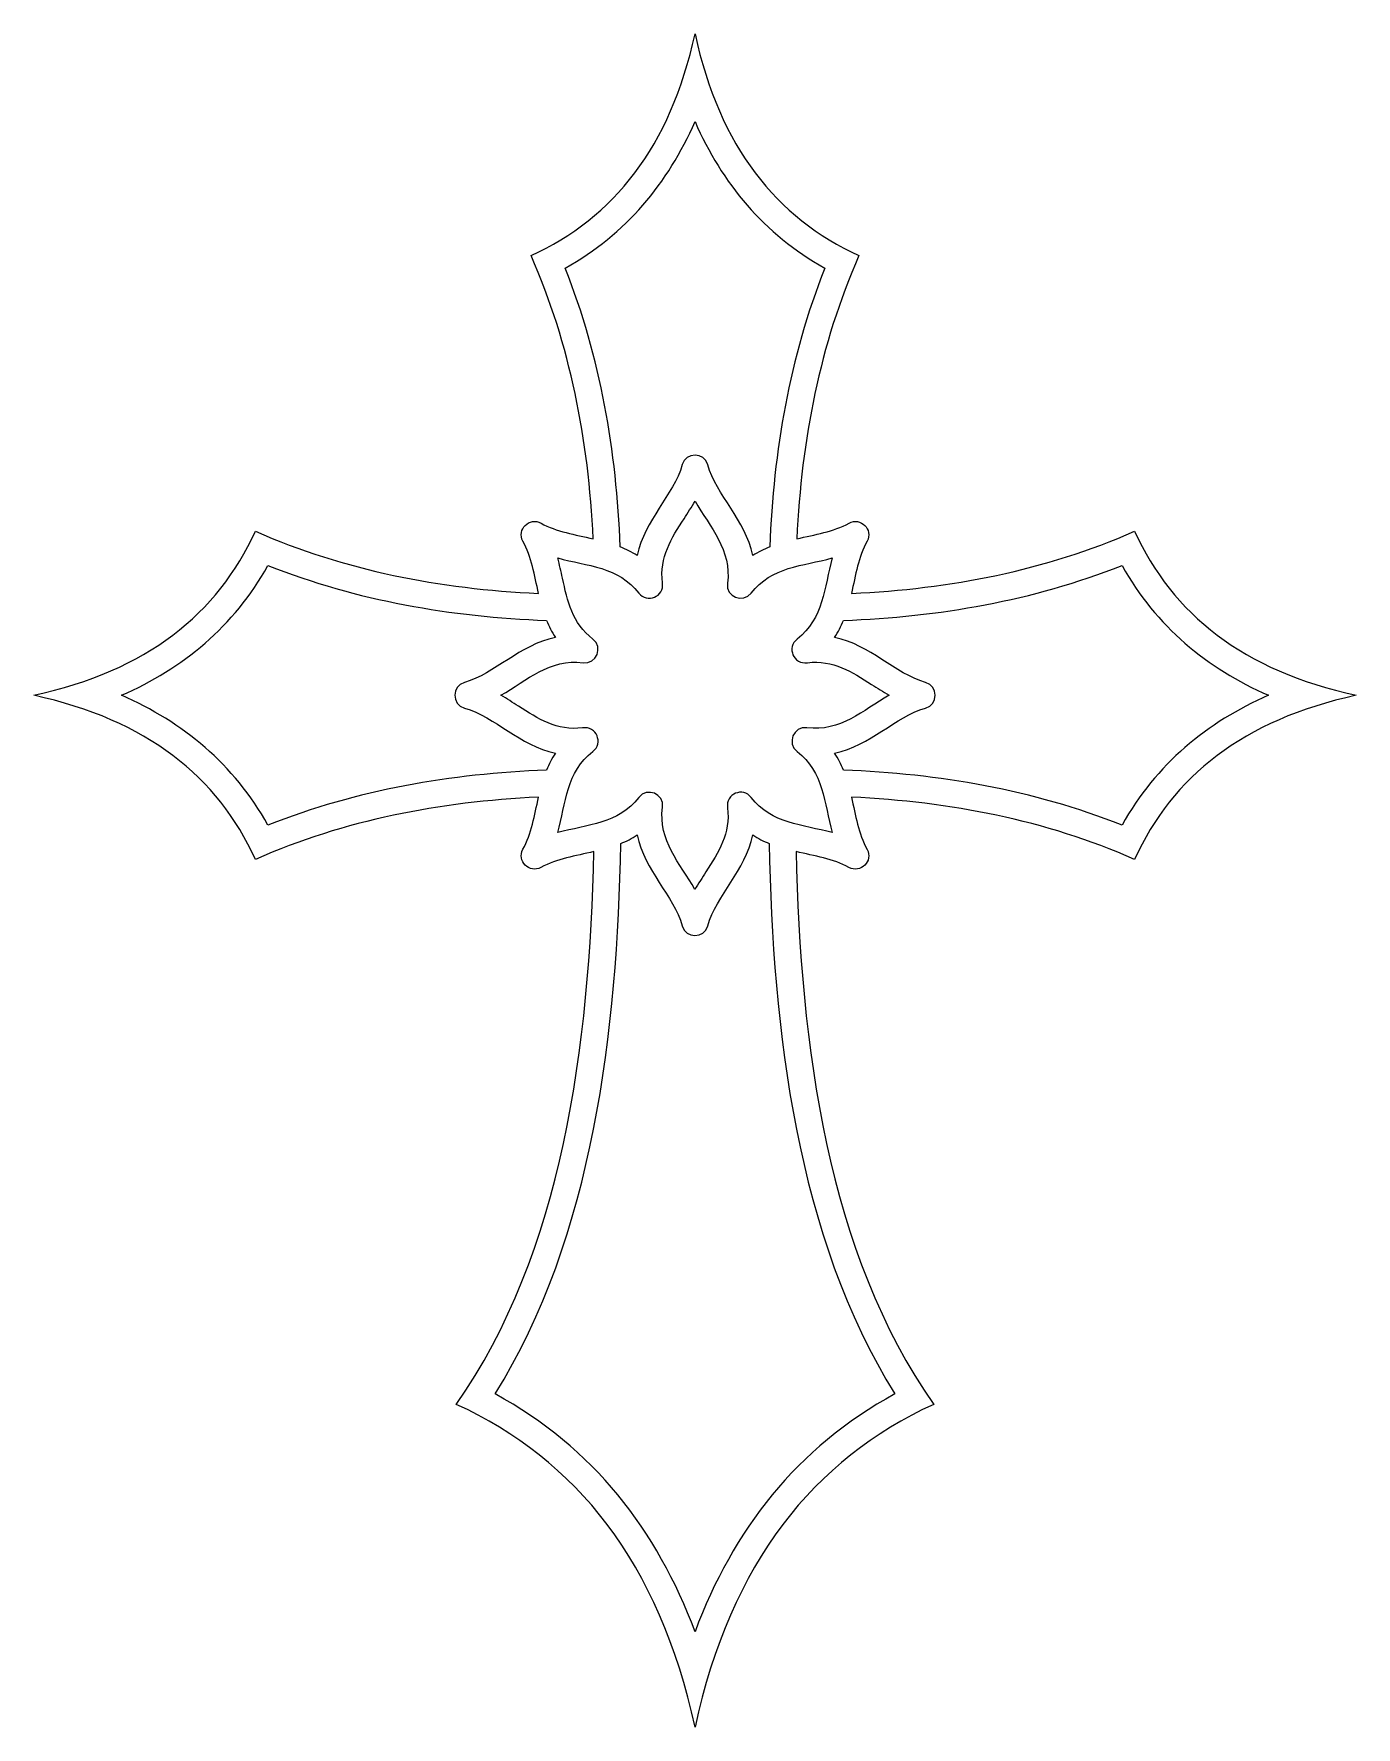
# Model space of a CAD drawing. Header units: millimetres. Extents: x -308 to 308, y -391 to 391.
# Drawn here: x -307.7 to -109.2, y 137 to 391 of the extents above; entities that cross this region are included whole.
import ezdxf

# ---------------------------------------------------------------- set-up
doc = ezdxf.new("R2010")
doc.units = ezdxf.units.MM
doc.header["$MEASUREMENT"] = 0
doc.layers.add('layer 1', color=7, linetype='Continuous')

msp = doc.modelspace()

# ---------------------------------------------------------------- linework, layer by layer
at = {"layer": 'layer 1', "lineweight": 9}
for points, knots in [([(-184.9609, 276.5066), (-170.0622, 275.7983), (-155.9076, 273.0777), (-142.4662, 267.1746), (-142.4662, 267.1746), (-136.8091, 279.5593), (-126.164, 288.0991), (-109.218, 291.7819), (-109.218, 291.7819), (-126.164, 295.4647), (-136.8091, 304.0045), (-142.4662, 316.3892), (-142.4662, 316.3892), (-155.9075, 310.4861), (-170.0621, 307.7656), (-184.9606, 307.0573), (-184.9606, 307.0573), (-184.33, 309.8187), (-183.9003, 312.558), (-182.6186, 314.8842), (-182.6186, 314.8842), (-181.6542, 316.6346), (-183.5781, 318.5627), (-185.3244, 317.6045), (-185.3244, 317.6045), (-187.6759, 316.3142), (-190.4094, 315.8842), (-193.1605, 315.2571), (-193.1605, 315.2571), (-192.4522, 330.1558), (-189.7317, 344.3104), (-183.8286, 357.7518), (-183.8286, 357.7518), (-196.2133, 363.4089), (-204.7531, 374.054), (-208.4359, 391), (-208.4359, 391), (-212.1187, 374.054), (-220.6585, 363.4089), (-233.0432, 357.7518), (-233.0432, 357.7518), (-227.1401, 344.3105), (-224.4197, 330.156), (-223.7113, 315.2575), (-223.7113, 315.2575), (-226.4726, 315.8881), (-229.2119, 316.3179), (-231.5381, 317.5995), (-231.5381, 317.5995), (-233.2885, 318.5639), (-235.2166, 316.64), (-234.2584, 314.8937), (-234.2584, 314.8937), (-232.9681, 312.5422), (-232.5381, 309.8086), (-231.911, 307.0574), (-231.911, 307.0574), (-246.8097, 307.7658), (-260.9643, 310.4862), (-274.4058, 316.3894), (-274.4058, 316.3894), (-280.0629, 304.0047), (-290.708, 295.4649), (-307.654, 291.7821), (-307.654, 291.7821), (-290.708, 288.0993), (-280.0629, 279.5595), (-274.4058, 267.1748), (-274.4058, 267.1748), (-260.9645, 273.0779), (-246.81, 275.7983), (-231.9114, 276.5067), (-231.9114, 276.5067), (-232.542, 273.7454), (-232.9718, 271.0061), (-234.2534, 268.68), (-234.2534, 268.68), (-235.2178, 266.9296), (-233.2939, 265.0015), (-231.5476, 265.9597), (-231.5476, 265.9597), (-229.1655, 267.2668), (-226.3912, 267.691), (-223.6039, 268.3317), (-223.6039, 268.3317), (-224.214, 239.6166), (-228.3361, 207.985), (-244.2717, 185.4197), (-244.2717, 185.4197), (-226.2358, 177.1812), (-213.7992, 161.6787), (-208.4359, 137.0001), (-208.4359, 137.0001), (-203.0726, 161.6787), (-190.636, 177.1812), (-172.6001, 185.4197), (-172.6001, 185.4197), (-188.5356, 207.9849), (-192.6576, 239.6164), (-193.2679, 268.3313), (-193.2679, 268.3313), (-190.4703, 267.6871), (-187.6902, 267.2629), (-185.3339, 265.9647), (-185.3339, 265.9647), (-183.5835, 265.0003), (-181.6554, 266.9242), (-182.6136, 268.6705), (-182.6136, 268.6705), (-183.9039, 271.022), (-184.3338, 273.7555), (-184.9609, 276.5066)], [0, 0, 0, 0, 0.03448276, 0.03448276, 0.03448276, 0.03448276, 0.06896552, 0.06896552, 0.06896552, 0.06896552, 0.10344828, 0.10344828, 0.10344828, 0.10344828, 0.13793103, 0.13793103, 0.13793103, 0.13793103, 0.17241379, 0.17241379, 0.17241379, 0.17241379, 0.20689655, 0.20689655, 0.20689655, 0.20689655, 0.24137931, 0.24137931, 0.24137931, 0.24137931, 0.27586207, 0.27586207, 0.27586207, 0.27586207, 0.31034483, 0.31034483, 0.31034483, 0.31034483, 0.34482759, 0.34482759, 0.34482759, 0.34482759, 0.37931034, 0.37931034, 0.37931034, 0.37931034, 0.4137931, 0.4137931, 0.4137931, 0.4137931, 0.44827586, 0.44827586, 0.44827586, 0.44827586, 0.48275862, 0.48275862, 0.48275862, 0.48275862, 0.51724138, 0.51724138, 0.51724138, 0.51724138, 0.55172414, 0.55172414, 0.55172414, 0.55172414, 0.5862069, 0.5862069, 0.5862069, 0.5862069, 0.62068966, 0.62068966, 0.62068966, 0.62068966, 0.65517241, 0.65517241, 0.65517241, 0.65517241, 0.68965517, 0.68965517, 0.68965517, 0.68965517, 0.72413793, 0.72413793, 0.72413793, 0.72413793, 0.75862069, 0.75862069, 0.75862069, 0.75862069, 0.79310345, 0.79310345, 0.79310345, 0.79310345, 0.82758621, 0.82758621, 0.82758621, 0.82758621, 0.86206897, 0.86206897, 0.86206897, 0.86206897, 0.89655172, 0.89655172, 0.89655172, 0.89655172, 0.93103448, 0.93103448, 0.93103448, 0.93103448, 1, 1, 1, 1]), ([(-219.6563, 314.0512), (-218.787, 313.7003), (-217.9354, 313.2744), (-217.115, 312.7372), (-217.115, 312.7372), (-215.9898, 318.1284), (-211.7052, 321.7189), (-210.35, 326.3804), (-210.35, 326.3804), (-209.7941, 328.2924), (-207.0733, 328.2897), (-206.5188, 326.3702), (-206.5188, 326.3702), (-205.1864, 321.758), (-200.8809, 318.1233), (-199.7568, 312.7371), (-199.7568, 312.7371), (-198.9351, 313.2752), (-198.0838, 313.7011), (-197.2155, 314.0517), (-197.2155, 314.0517), (-196.6478, 328.4177), (-194.2766, 342.4406), (-188.951, 355.8652), (-188.951, 355.8652), (-198.1276, 360.9942), (-204.4066, 368.6022), (-208.4359, 377.8366), (-208.4359, 377.8366), (-212.4652, 368.6022), (-218.7442, 360.9942), (-227.9208, 355.8652), (-227.9208, 355.8652), (-222.5951, 342.4404), (-220.2239, 328.4174), (-219.6563, 314.0512)], [0, 0, 0, 0, 0.1, 0.1, 0.1, 0.1, 0.2, 0.2, 0.2, 0.2, 0.3, 0.3, 0.3, 0.3, 0.4, 0.4, 0.4, 0.4, 0.5, 0.5, 0.5, 0.5, 0.6, 0.6, 0.6, 0.6, 0.7, 0.7, 0.7, 0.7, 0.8, 0.8, 0.8, 0.8, 1, 1, 1, 1]), ([(-228.3249, 309.3562), (-227.587, 305.9434), (-226.8637, 302.5986), (-223.767, 300.22), (-223.767, 300.22), (-223.767, 300.22), (-223.768, 300.2187), (-223.768, 300.2187), (-223.768, 300.2187), (-222.1592, 298.9874), (-223.2183, 296.3937), (-225.2357, 296.6575), (-225.2357, 296.6575), (-230.2037, 297.3071), (-233.6552, 294.0293), (-237.5697, 291.7822), (-237.5697, 291.7822), (-236.6621, 291.2612), (-235.7943, 290.702), (-234.9309, 290.1456), (-234.9309, 290.1456), (-232.0139, 288.2657), (-229.1544, 286.4236), (-225.3145, 286.8973), (-225.3145, 286.8973), (-223.1906, 287.2088), (-222.1614, 284.574), (-223.7671, 283.3444), (-223.7671, 283.3444), (-227.7187, 280.3183), (-227.8431, 275.589), (-229.0334, 271.1848), (-229.0334, 271.1848), (-224.6169, 272.3784), (-219.9125, 272.4952), (-216.8739, 276.4511), (-216.8739, 276.4511), (-216.8739, 276.4511), (-216.8726, 276.4501), (-216.8726, 276.4501), (-216.8726, 276.4501), (-215.6413, 278.0589), (-213.0476, 276.9998), (-213.3114, 274.9824), (-213.3114, 274.9824), (-213.961, 270.0144), (-210.6832, 266.5629), (-208.4361, 262.6484), (-208.4361, 262.6484), (-207.9151, 263.556), (-207.3559, 264.4238), (-206.7995, 265.2872), (-206.7995, 265.2872), (-204.9196, 268.2042), (-203.0775, 271.0637), (-203.5512, 274.9036), (-203.5512, 274.9036), (-203.8627, 277.0275), (-201.2279, 278.0567), (-199.9983, 276.451), (-199.9983, 276.451), (-196.9722, 272.4994), (-192.2429, 272.375), (-187.8387, 271.1847), (-187.8387, 271.1847), (-189.0322, 275.6011), (-189.1492, 280.3057), (-193.105, 283.3442), (-193.105, 283.3442), (-193.105, 283.3442), (-193.104, 283.3455), (-193.104, 283.3455), (-193.104, 283.3455), (-194.7127, 284.5764), (-193.654, 287.1705), (-191.6363, 286.9067), (-191.6363, 286.9067), (-186.6684, 286.2571), (-183.2167, 289.5349), (-179.3023, 291.782), (-179.3023, 291.782), (-180.2099, 292.303), (-181.0777, 292.8622), (-181.9411, 293.4186), (-181.9411, 293.4186), (-184.8581, 295.2984), (-187.7176, 297.1406), (-191.5575, 296.6669), (-191.5575, 296.6669), (-193.6814, 296.3554), (-194.7106, 298.9902), (-193.1049, 300.2198), (-193.1049, 300.2198), (-189.1533, 303.2459), (-189.0289, 307.9752), (-187.8386, 312.3794), (-187.8386, 312.3794), (-192.2551, 311.1858), (-196.9595, 311.069), (-199.9981, 307.1131), (-199.9981, 307.1131), (-199.9981, 307.1131), (-199.9994, 307.1141), (-199.9994, 307.1141), (-199.9994, 307.1141), (-201.2303, 305.5054), (-203.8244, 306.5641), (-203.5606, 308.5818), (-203.5606, 308.5818), (-202.911, 313.5498), (-206.1888, 317.0013), (-208.4359, 320.9158), (-208.4359, 320.9158), (-208.9569, 320.0082), (-209.5161, 319.1404), (-210.0725, 318.277), (-210.0725, 318.277), (-211.9523, 315.36), (-213.7945, 312.5005), (-213.3208, 308.6606), (-213.3208, 308.6606), (-213.0093, 306.5367), (-215.6441, 305.5075), (-216.8737, 307.1132), (-216.8737, 307.1132), (-219.8998, 311.0648), (-224.6291, 311.1892), (-229.0333, 312.3795), (-229.0333, 312.3795), (-228.7604, 311.3697), (-228.5421, 310.3604), (-228.3249, 309.3562)], [0, 0, 0, 0, 0.02941176, 0.02941176, 0.02941176, 0.02941176, 0.05882353, 0.05882353, 0.05882353, 0.05882353, 0.08823529, 0.08823529, 0.08823529, 0.08823529, 0.11764706, 0.11764706, 0.11764706, 0.11764706, 0.14705882, 0.14705882, 0.14705882, 0.14705882, 0.17647059, 0.17647059, 0.17647059, 0.17647059, 0.20588235, 0.20588235, 0.20588235, 0.20588235, 0.23529412, 0.23529412, 0.23529412, 0.23529412, 0.26470588, 0.26470588, 0.26470588, 0.26470588, 0.29411765, 0.29411765, 0.29411765, 0.29411765, 0.32352941, 0.32352941, 0.32352941, 0.32352941, 0.35294118, 0.35294118, 0.35294118, 0.35294118, 0.38235294, 0.38235294, 0.38235294, 0.38235294, 0.41176471, 0.41176471, 0.41176471, 0.41176471, 0.44117647, 0.44117647, 0.44117647, 0.44117647, 0.47058824, 0.47058824, 0.47058824, 0.47058824, 0.5, 0.5, 0.5, 0.5, 0.52941176, 0.52941176, 0.52941176, 0.52941176, 0.55882353, 0.55882353, 0.55882353, 0.55882353, 0.58823529, 0.58823529, 0.58823529, 0.58823529, 0.61764706, 0.61764706, 0.61764706, 0.61764706, 0.64705882, 0.64705882, 0.64705882, 0.64705882, 0.67647059, 0.67647059, 0.67647059, 0.67647059, 0.70588235, 0.70588235, 0.70588235, 0.70588235, 0.73529412, 0.73529412, 0.73529412, 0.73529412, 0.76470588, 0.76470588, 0.76470588, 0.76470588, 0.79411765, 0.79411765, 0.79411765, 0.79411765, 0.82352941, 0.82352941, 0.82352941, 0.82352941, 0.85294118, 0.85294118, 0.85294118, 0.85294118, 0.88235294, 0.88235294, 0.88235294, 0.88235294, 0.91176471, 0.91176471, 0.91176471, 0.91176471, 0.94117647, 0.94117647, 0.94117647, 0.94117647, 1, 1, 1, 1]), ([(-229.391, 300.4613), (-229.9291, 301.2829), (-230.355, 302.1343), (-230.7056, 303.0025), (-230.7056, 303.0025), (-245.0717, 303.5702), (-259.0946, 305.9414), (-272.5192, 311.267), (-272.5192, 311.267), (-277.6482, 302.0904), (-285.2562, 295.8114), (-294.4906, 291.7821), (-294.4906, 291.7821), (-285.2562, 287.7528), (-277.6482, 281.4738), (-272.5192, 272.2972), (-272.5192, 272.2972), (-259.0944, 277.6229), (-245.0714, 279.9941), (-230.7051, 280.5617), (-230.7051, 280.5617), (-230.3542, 281.4311), (-229.9283, 282.2827), (-229.3911, 283.1031), (-229.3911, 283.1031), (-234.7823, 284.2283), (-238.3728, 288.5129), (-243.0343, 289.8681), (-243.0343, 289.8681), (-244.9463, 290.424), (-244.9436, 293.1448), (-243.0241, 293.6993), (-243.0241, 293.6993), (-238.4119, 295.0317), (-234.7772, 299.3372), (-229.391, 300.4613)], [0, 0, 0, 0, 0.1, 0.1, 0.1, 0.1, 0.2, 0.2, 0.2, 0.2, 0.3, 0.3, 0.3, 0.3, 0.4, 0.4, 0.4, 0.4, 0.5, 0.5, 0.5, 0.5, 0.6, 0.6, 0.6, 0.6, 0.7, 0.7, 0.7, 0.7, 0.8, 0.8, 0.8, 0.8, 1, 1, 1, 1]), ([(-186.167, 303.0023), (-186.5179, 302.133), (-186.9437, 301.2814), (-187.4809, 300.4611), (-187.4809, 300.4611), (-182.0897, 299.3359), (-178.4992, 295.0513), (-173.8377, 293.6961), (-173.8377, 293.6961), (-171.9257, 293.1402), (-171.9284, 290.4194), (-173.8479, 289.8649), (-173.8479, 289.8649), (-178.4601, 288.5325), (-182.0948, 284.227), (-187.481, 283.1029), (-187.481, 283.1029), (-186.9429, 282.2812), (-186.5169, 281.4298), (-186.1663, 280.5615), (-186.1663, 280.5615), (-171.8002, 279.9938), (-157.7774, 277.6226), (-144.3528, 272.297), (-144.3528, 272.297), (-139.2238, 281.4736), (-131.6158, 287.7526), (-122.3814, 291.7819), (-122.3814, 291.7819), (-131.6158, 295.8112), (-139.2238, 302.0902), (-144.3528, 311.2668), (-144.3528, 311.2668), (-157.7776, 305.9411), (-171.8007, 303.5699), (-186.167, 303.0023)], [0, 0, 0, 0, 0.1, 0.1, 0.1, 0.1, 0.2, 0.2, 0.2, 0.2, 0.3, 0.3, 0.3, 0.3, 0.4, 0.4, 0.4, 0.4, 0.5, 0.5, 0.5, 0.5, 0.6, 0.6, 0.6, 0.6, 0.7, 0.7, 0.7, 0.7, 0.8, 0.8, 0.8, 0.8, 1, 1, 1, 1]), ([(-197.2932, 269.5442), (-198.1357, 269.889), (-198.961, 270.3057), (-199.757, 270.827), (-199.757, 270.827), (-200.8822, 265.4358), (-205.1668, 261.8453), (-206.522, 257.1838), (-206.522, 257.1838), (-207.0779, 255.2718), (-209.7987, 255.2745), (-210.3532, 257.194), (-210.3532, 257.194), (-211.6856, 261.8062), (-215.9911, 265.4409), (-217.1152, 270.8271), (-217.1152, 270.8271), (-217.9123, 270.3051), (-218.7373, 269.8883), (-219.5786, 269.5438), (-219.5786, 269.5438), (-220.066, 241.809), (-223.6981, 210.5295), (-238.435, 186.977), (-238.435, 186.977), (-223.6629, 178.9635), (-214.1158, 166.5052), (-208.4359, 151.305), (-208.4359, 151.305), (-202.756, 166.5052), (-193.2089, 178.9635), (-178.4368, 186.977), (-178.4368, 186.977), (-193.1738, 210.5296), (-196.8058, 241.8093), (-197.2932, 269.5442)], [0, 0, 0, 0, 0.1, 0.1, 0.1, 0.1, 0.2, 0.2, 0.2, 0.2, 0.3, 0.3, 0.3, 0.3, 0.4, 0.4, 0.4, 0.4, 0.5, 0.5, 0.5, 0.5, 0.6, 0.6, 0.6, 0.6, 0.7, 0.7, 0.7, 0.7, 0.8, 0.8, 0.8, 0.8, 1, 1, 1, 1])]:
    msp.add_open_spline(points, degree=3, knots=knots, dxfattribs=at)

doc.saveas('drawing.dxf')
